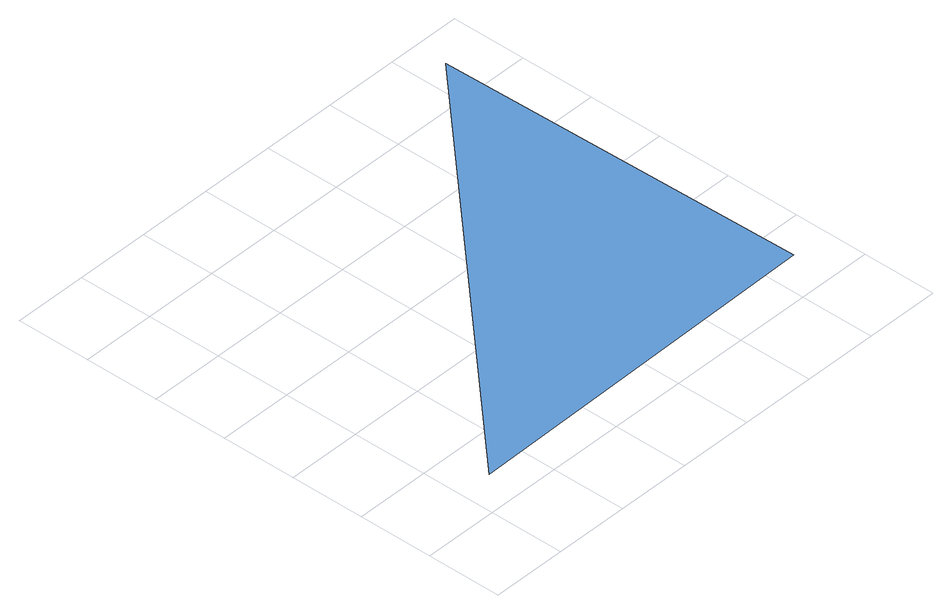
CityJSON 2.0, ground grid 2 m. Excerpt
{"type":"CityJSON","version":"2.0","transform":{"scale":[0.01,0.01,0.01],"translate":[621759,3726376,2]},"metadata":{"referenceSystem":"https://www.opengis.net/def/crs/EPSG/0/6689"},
"CityObjects":{
"waterbody1":{"type":"WaterBody","attributes":{"name":"福岡県津波浸水想定図","class":"1140","function":"2","WaterBodyTsunamiRiskAttribute.description":"1","WaterBodyTsunamiRiskAttribute.rank":"2"},"geometry":[{"type":"MultiSurface","lod":"1","boundaries":[[[0,1,2]]]}]}
},
"vertices":[
[94,93,28],[1095,112,28],[1075,1111,28]
]}
